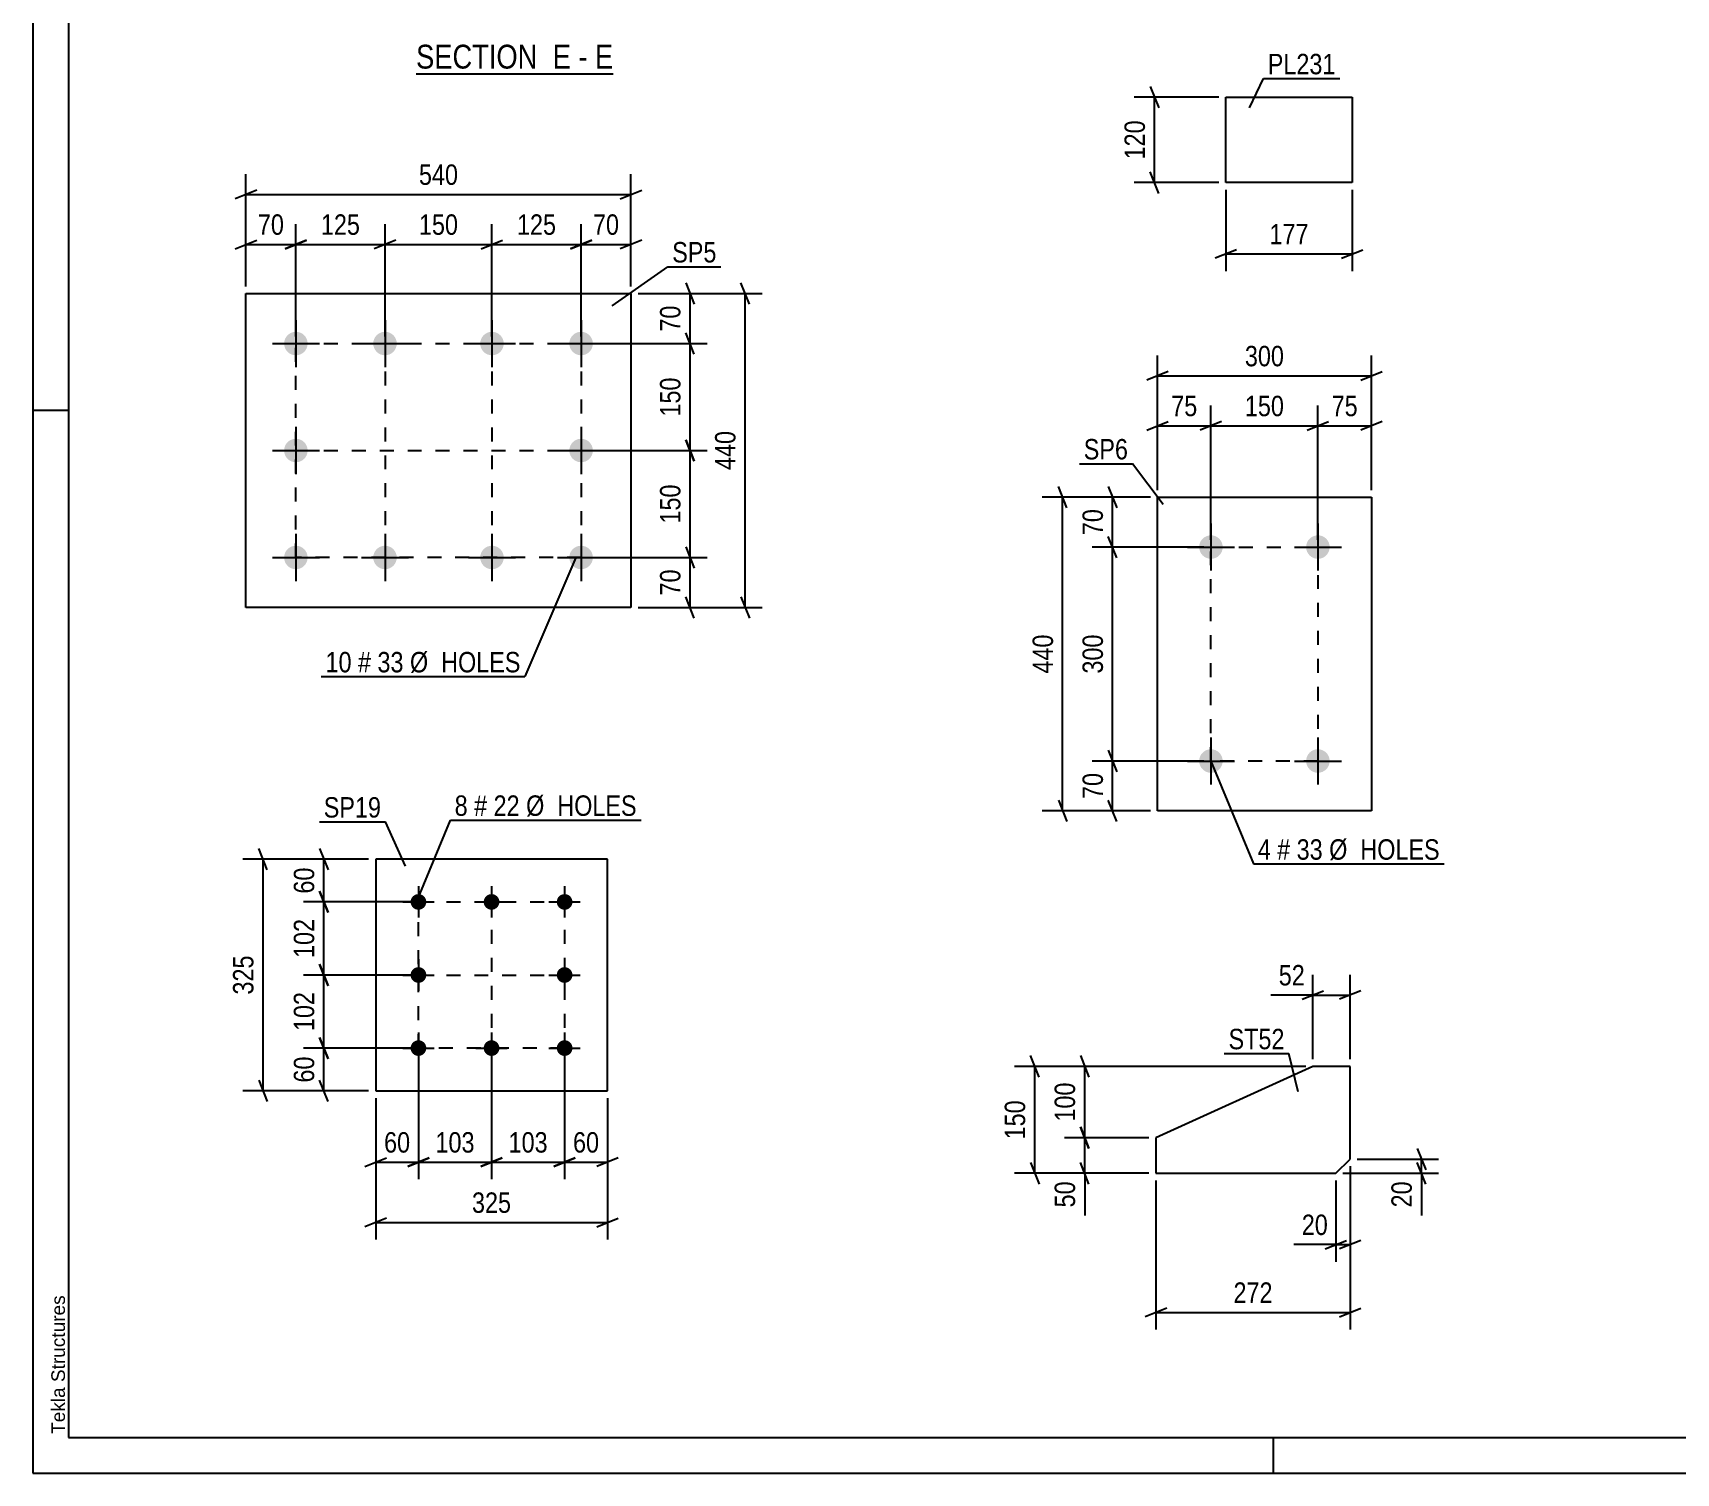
# Model space of a CAD drawing. Header units: millimetres. Extents: x 0 to 594, y 0 to 420.
# Drawn here: x 0 to 230.5, y 0 to 202 of the extents above; entities that cross this region are included whole.
import ezdxf

# ---------------------------------------------------------------- set-up
doc = ezdxf.new("R2010")
doc.units = ezdxf.units.MM
doc.linetypes.add('DXK_LINE_DOT2', pattern=[3.9198, 1.9599, -1.9599])
doc.styles.add('Arial', font='ARIAL.TTF', dxfattribs={"height": 0.2})
doc.styles.add('Arial Narrow', font='ARIALN.TTF', dxfattribs={"height": 0.2})

# ---------------------------------------------------------------- blocks, each defined once
blk = doc.blocks.new('Unknown-122568315-1163')
at = {"color": 5, "linetype": 'Continuous'}
for p, q in [((0, 420), (0, 0)), ((5, 415), (5, 5)), ((5, 149), (0, 149)), ((5, 5), (589, 5)), ((174, 0), (174, 5)), ((0, 0), (594, 0))]:
    blk.add_line(p, q, dxfattribs=at)
at = {"color": 174, "linetype": 'Continuous', "style": 'Arial'}
blk.add_text('Tekla Structures', height=1.9102, rotation=90, dxfattribs=at).set_placement((4.5, 5.5))
blk = doc.blocks.new('Unknown-122568315-17 - 4646')
at = {"color": 6, "linetype": 'Continuous'}
blk.add_line((53.75, 196.21), (81.39, 196.21), dxfattribs=at)
at = {"color": 0, "linetype": 'Continuous'}
blk.add_wipeout([(71.86, 196.96), (71.86, 200.46), (53.75, 200.46), (53.75, 196.96)], dxfattribs=at)
at = {"color": 7, "linetype": 'Continuous', "style": 'Arial Narrow'}
blk.add_text('SECTION ', height=3.34, dxfattribs=at).set_placement((53.75, 196.96))
at = {"color": 0, "linetype": 'Continuous'}
blk.add_wipeout([(75.46, 196.96), (75.46, 200.46), (72.91, 200.46), (72.91, 196.96)], dxfattribs=at)
at = {"color": 7, "linetype": 'Continuous', "style": 'Arial Narrow'}
blk.add_text('E', height=3.34, dxfattribs=at).set_placement((72.91, 196.96))
at = {"color": 0, "linetype": 'Continuous'}
blk.add_wipeout([(77.79, 196.96), (77.79, 200.46), (76.51, 200.46), (76.51, 196.96)], dxfattribs=at)
at = {"color": 7, "linetype": 'Continuous', "style": 'Arial Narrow'}
blk.add_text('-', height=3.34, dxfattribs=at).set_placement((76.51, 196.96))
at = {"color": 0, "linetype": 'Continuous'}
blk.add_wipeout([(81.39, 196.96), (81.39, 200.46), (78.84, 200.46), (78.84, 196.96)], dxfattribs=at)
at = {"color": 7, "linetype": 'Continuous', "style": 'Arial Narrow'}
blk.add_text('E', height=3.34, dxfattribs=at).set_placement((78.84, 196.96))
blk = doc.blocks.new('Part-122568315-9339 - 9338')
at = {"color": 2, "linetype": 'Continuous'}
for p, q in [((48.08, 86.1), (48.08, 53.6)), ((80.58, 86.1), (48.08, 86.1)), ((80.58, 53.6), (80.58, 86.1)), ((48.08, 53.6), (80.58, 53.6))]:
    blk.add_line(p, q, dxfattribs=at)
blk = doc.blocks.new('Bolt-122568315-9340 - 9338')
at = {"linetype": 'Continuous'}
for points in [[(54.08, 81.2, -1), (54.08, 79, -1)], [(64.33, 81.2, -1), (64.33, 79, -1)], [(74.58, 81.2, -1), (74.58, 79, -1)], [(54.08, 70.95, -1), (54.08, 68.75, -1)], [(74.58, 70.95, -1), (74.58, 68.75, -1)], [(54.08, 60.7, -1), (54.08, 58.5, -1)], [(64.33, 60.7, -1), (64.33, 58.5, -1)], [(74.58, 60.7, -1), (74.58, 58.5, -1)]]:
    blk.add_hatch(color=1, dxfattribs=at).paths.add_polyline_path(points)
at = {"color": 1, "linetype": 'Continuous'}
for p, q in [((54.08, 82.3), (54.08, 77.9)), ((64.33, 82.3), (64.33, 77.9)), ((74.58, 82.3), (74.58, 77.9)), ((51.88, 80.1), (56.28, 80.1)), ((62.13, 80.1), (66.53, 80.1)), ((72.38, 80.1), (76.78, 80.1)), ((54.08, 72.05), (54.08, 67.65)), ((74.58, 72.05), (74.58, 67.65)), ((51.88, 69.85), (56.28, 69.85)), ((72.38, 69.85), (76.78, 69.85)), ((54.08, 61.8), (54.08, 57.4)), ((64.33, 61.8), (64.33, 57.4)), ((74.58, 61.8), (74.58, 57.4)), ((51.88, 59.6), (56.28, 59.6)), ((62.13, 59.6), (66.53, 59.6)), ((72.38, 59.6), (76.78, 59.6))]:
    blk.add_line(p, q, dxfattribs=at)
blk = doc.blocks.new('Part-122568315-9376 - 9375')
at = {"color": 2, "linetype": 'Continuous'}
for p, q in [((157.73, 92.86), (157.73, 136.86)), ((157.73, 136.86), (187.73, 136.86)), ((187.73, 136.86), (187.73, 92.86)), ((187.73, 92.86), (157.73, 92.86))]:
    blk.add_line(p, q, dxfattribs=at)
blk = doc.blocks.new('Bolt-122568315-9377 - 9375')
at = {"linetype": 'Continuous'}
for points in [[(165.23, 131.51, -1), (165.23, 128.21, -1)], [(180.23, 131.51, -1), (180.23, 128.21, -1)], [(165.23, 101.51, -1), (165.23, 98.21, -1)], [(180.23, 101.51, -1), (180.23, 98.21, -1)]]:
    blk.add_hatch(color=1, dxfattribs=at).paths.add_polyline_path(points)
at = {"color": 1, "linetype": 'Continuous'}
for p, q in [((165.23, 133.16), (165.23, 126.56)), ((180.23, 133.16), (180.23, 126.56)), ((161.93, 129.86), (168.53, 129.86)), ((176.93, 129.86), (183.53, 129.86)), ((165.23, 103.16), (165.23, 96.56)), ((180.23, 103.16), (180.23, 96.56)), ((161.93, 99.86), (168.53, 99.86)), ((176.93, 99.86), (183.53, 99.86))]:
    blk.add_line(p, q, dxfattribs=at)
blk = doc.blocks.new('Bolt-122568315-9386 - 9384')
at = {"linetype": 'Continuous'}
for points in [[(36.89, 160.05, -1), (36.89, 156.75, -1)], [(49.39, 160.05, -1), (49.39, 156.75, -1)], [(64.39, 160.05, -1), (64.39, 156.75, -1)], [(76.89, 160.05, -1), (76.89, 156.75, -1)], [(36.89, 145.05, -1), (36.89, 141.75, -1)], [(76.89, 145.05, -1), (76.89, 141.75, -1)], [(36.89, 130.05, -1), (36.89, 126.75, -1)], [(49.39, 130.05, -1), (49.39, 126.75, -1)], [(64.39, 130.05, -1), (64.39, 126.75, -1)], [(76.89, 130.05, -1), (76.89, 126.75, -1)]]:
    blk.add_hatch(color=1, dxfattribs=at).paths.add_polyline_path(points)
at = {"color": 1, "linetype": 'Continuous'}
for p, q in [((36.89, 161.7), (36.89, 155.1)), ((49.39, 161.7), (49.39, 155.1)), ((64.39, 161.7), (64.39, 155.1)), ((76.89, 161.7), (76.89, 155.1)), ((33.59, 158.4), (40.19, 158.4)), ((46.09, 158.4), (52.69, 158.4)), ((61.09, 158.4), (67.69, 158.4)), ((73.59, 158.4), (80.19, 158.4)), ((36.89, 146.7), (36.89, 140.1)), ((76.89, 146.7), (76.89, 140.1)), ((33.59, 143.4), (40.19, 143.4)), ((73.59, 143.4), (80.19, 143.4)), ((36.89, 131.7), (36.89, 125.1)), ((49.39, 131.7), (49.39, 125.1)), ((64.39, 131.7), (64.39, 125.1)), ((76.89, 131.7), (76.89, 125.1)), ((33.59, 128.4), (40.19, 128.4)), ((46.09, 128.4), (52.69, 128.4)), ((61.09, 128.4), (67.69, 128.4)), ((73.59, 128.4), (80.19, 128.4))]:
    blk.add_line(p, q, dxfattribs=at)
blk = doc.blocks.new('Part-122568315-9385 - 9384')
at = {"color": 2, "linetype": 'Continuous'}
for p, q in [((29.89, 121.4), (29.89, 165.4)), ((29.89, 165.4), (83.89, 165.4)), ((83.89, 165.4), (83.89, 121.4)), ((83.89, 121.4), (29.89, 121.4))]:
    blk.add_line(p, q, dxfattribs=at)
blk = doc.blocks.new('Part-122568315-9441 - 9440')
at = {"color": 2, "linetype": 'Continuous'}
for p, q in [((179.52, 57.04), (157.52, 47.04)), ((184.75, 57.04), (179.52, 57.04)), ((184.75, 44.04), (184.75, 57.04)), ((157.52, 47.04), (157.52, 42.04)), ((182.75, 42.04), (184.75, 44.04)), ((157.52, 42.04), (182.75, 42.04))]:
    blk.add_line(p, q, dxfattribs=at)
blk = doc.blocks.new('Part-122568315-9480 - 9479')
at = {"color": 2, "linetype": 'Continuous'}
for p, q in [((167.32, 180.96), (167.32, 192.96)), ((167.32, 192.96), (185.05, 192.96)), ((185.05, 192.96), (185.05, 180.96)), ((185.05, 180.96), (167.32, 180.96))]:
    blk.add_line(p, q, dxfattribs=at)
blk = doc.blocks.new('Rectangle-122568315-13205 - 9338')
at = {"color": 1, "linetype": 'DXK_LINE_DOT2'}
blk.add_lwpolyline([(54.08, 80.1), (74.58, 80.1), (74.58, 59.6), (54.08, 59.6), (54.08, 80.1)], close=True, dxfattribs=at)
blk = doc.blocks.new('Rectangle-122568315-13381 - 9375')
at = {"color": 1, "linetype": 'DXK_LINE_DOT2'}
blk.add_lwpolyline([(165.23, 129.86), (180.23, 129.86), (180.23, 99.86), (165.23, 99.86), (165.23, 129.86)], close=True, dxfattribs=at)
blk = doc.blocks.new('Rectangle-122568315-13170 - 9384')
at = {"color": 1, "linetype": 'DXK_LINE_DOT2'}
blk.add_lwpolyline([(36.89, 158.4), (76.89, 158.4), (76.89, 128.4), (36.89, 128.4), (36.89, 158.4)], close=True, dxfattribs=at)
blk = doc.blocks.new('Line-122568315-13215 - 9338')
at = {"color": 1, "linetype": 'DXK_LINE_DOT2'}
blk.add_line((64.33, 80.1), (64.33, 59.6), dxfattribs=at)
blk = doc.blocks.new('Line-122568315-13180 - 9384')
at = {"color": 1, "linetype": 'DXK_LINE_DOT2'}
blk.add_line((36.89, 143.4), (76.89, 143.4), dxfattribs=at)
blk = doc.blocks.new('Line-122568315-13222 - 9338')
at = {"color": 1, "linetype": 'DXK_LINE_DOT2'}
blk.add_line((54.08, 69.85), (74.58, 69.85), dxfattribs=at)
blk = doc.blocks.new('Line-122568315-13187 - 9384')
at = {"color": 1, "linetype": 'DXK_LINE_DOT2'}
blk.add_line((49.39, 158.4), (49.39, 128.4), dxfattribs=at)
blk = doc.blocks.new('Line-122568315-13194 - 9384')
at = {"color": 1, "linetype": 'DXK_LINE_DOT2'}
blk.add_line((64.39, 158.4), (64.39, 128.4), dxfattribs=at)
blk = doc.blocks.new('StraightDimension-122568315-9660 - 9338')
at = {"color": 7, "linetype": 'Continuous'}
for p, q in [((53.08, 69.85), (37.96, 69.85)), ((40.21, 71.35), (41.41, 68.35)), ((40.81, 59.6), (40.81, 69.85)), ((41.41, 58.1), (40.21, 61.1)), ((53.08, 59.6), (37.96, 59.6))]:
    blk.add_line(p, q, dxfattribs=at)
at = {"color": 0}
blk.add_wipeout([(40.06, 68.07), (35.86, 68.07), (35.86, 61.39), (40.06, 61.39)], dxfattribs=at)
at = {"color": 3, "style": 'Arial Narrow'}
blk.add_text('102', height=2.863, rotation=90.0002, dxfattribs=at).set_placement((39.46, 61.99))
blk = doc.blocks.new('StraightDimension-122568315-9659 - 9338')
at = {"color": 7, "linetype": 'Continuous'}
for p, q in [((40.21, 81.6), (41.41, 78.6)), ((53.08, 80.1), (37.96, 80.1)), ((40.81, 69.85), (40.81, 80.1)), ((53.08, 69.85), (37.96, 69.85)), ((41.41, 68.35), (40.21, 71.35))]:
    blk.add_line(p, q, dxfattribs=at)
at = {"color": 0}
blk.add_wipeout([(40.06, 78.32), (35.86, 78.32), (35.86, 71.64), (40.06, 71.64)], dxfattribs=at)
at = {"color": 3, "style": 'Arial Narrow'}
blk.add_text('102', height=2.863, rotation=90.0002, dxfattribs=at).set_placement((39.46, 72.24))
blk = doc.blocks.new('StraightDimension-122568315-9658 - 9338')
at = {"color": 7, "linetype": 'Continuous'}
for p, q in [((40.21, 87.6), (41.41, 84.6)), ((47.08, 86.1), (37.96, 86.1)), ((40.81, 80.1), (40.81, 86.1)), ((41.41, 78.6), (40.21, 81.6)), ((53.08, 80.1), (37.96, 80.1))]:
    blk.add_line(p, q, dxfattribs=at)
at = {"color": 0}
blk.add_wipeout([(40.06, 85.53), (35.86, 85.53), (35.86, 80.67), (40.06, 80.67)], dxfattribs=at)
at = {"color": 3, "style": 'Arial Narrow'}
blk.add_text('60', height=2.863, rotation=90.0002, dxfattribs=at).set_placement((39.46, 81.27))
blk = doc.blocks.new('StraightDimension-122568315-9680 - 9338')
at = {"color": 7, "linetype": 'Continuous'}
for p, q in [((54.08, 58.6), (54.08, 41.2)), ((64.33, 58.6), (64.33, 41.2)), ((52.58, 43), (55.58, 44.2)), ((65.83, 44.2), (62.83, 43)), ((54.08, 43.6), (64.33, 43.6))]:
    blk.add_line(p, q, dxfattribs=at)
at = {"color": 0}
blk.add_wipeout([(62.55, 44.35), (62.55, 48.55), (55.87, 48.55), (55.87, 44.35)], dxfattribs=at)
at = {"color": 3, "style": 'Arial Narrow'}
blk.add_text('103', height=2.863, dxfattribs=at).set_placement((56.47, 44.95))
blk = doc.blocks.new('StraightDimension-122568315-9661 - 9338')
at = {"color": 7, "linetype": 'Continuous'}
for p, q in [((40.21, 61.1), (41.41, 58.1)), ((53.08, 59.6), (37.96, 59.6)), ((40.81, 53.6), (40.81, 59.6)), ((47.08, 53.6), (37.96, 53.6)), ((41.41, 52.1), (40.21, 55.1))]:
    blk.add_line(p, q, dxfattribs=at)
at = {"color": 0}
blk.add_wipeout([(40.06, 59.03), (35.86, 59.03), (35.86, 54.17), (40.06, 54.17)], dxfattribs=at)
at = {"color": 3, "style": 'Arial Narrow'}
blk.add_text('60', height=2.863, rotation=90.0002, dxfattribs=at).set_placement((39.46, 54.77))
blk = doc.blocks.new('StraightDimension-122568315-9674 - 9338')
at = {"color": 7, "linetype": 'Continuous'}
for p, q in [((32.88, 84.6), (31.68, 87.6)), ((47.08, 86.1), (29.43, 86.1)), ((32.28, 53.6), (32.28, 86.1)), ((47.08, 53.6), (29.43, 53.6)), ((31.68, 55.1), (32.88, 52.1))]:
    blk.add_line(p, q, dxfattribs=at)
at = {"color": 0}
blk.add_wipeout([(31.53, 73.2), (27.33, 73.2), (27.33, 66.51), (31.53, 66.51)], dxfattribs=at)
at = {"color": 3, "style": 'Arial Narrow'}
blk.add_text('325', height=2.863, rotation=90.0002, dxfattribs=at).set_placement((30.93, 67.11))
blk = doc.blocks.new('StraightDimension-122568315-9678 - 9338')
at = {"color": 7, "linetype": 'Continuous'}
for p, q in [((74.58, 58.6), (74.58, 41.2)), ((80.58, 52.6), (80.58, 41.2)), ((73.08, 43), (76.08, 44.2)), ((82.08, 44.2), (79.08, 43)), ((74.58, 43.6), (80.58, 43.6))]:
    blk.add_line(p, q, dxfattribs=at)
at = {"color": 0}
blk.add_wipeout([(80.01, 44.35), (80.01, 48.55), (75.16, 48.55), (75.16, 44.35)], dxfattribs=at)
at = {"color": 3, "style": 'Arial Narrow'}
blk.add_text('60', height=2.863, dxfattribs=at).set_placement((75.76, 44.95))
blk = doc.blocks.new('StraightDimension-122568315-9679 - 9338')
at = {"color": 7, "linetype": 'Continuous'}
for p, q in [((64.33, 58.6), (64.33, 41.2)), ((74.58, 58.6), (74.58, 41.2)), ((62.83, 43), (65.83, 44.2)), ((76.08, 44.2), (73.08, 43)), ((64.33, 43.6), (74.58, 43.6))]:
    blk.add_line(p, q, dxfattribs=at)
at = {"color": 0}
blk.add_wipeout([(72.8, 44.35), (72.8, 48.55), (66.12, 48.55), (66.12, 44.35)], dxfattribs=at)
at = {"color": 3, "style": 'Arial Narrow'}
blk.add_text('103', height=2.863, dxfattribs=at).set_placement((66.72, 44.95))
blk = doc.blocks.new('StraightDimension-122568315-9681 - 9338')
at = {"color": 7, "linetype": 'Continuous'}
for p, q in [((54.08, 58.6), (54.08, 41.2)), ((48.08, 52.6), (48.08, 41.2)), ((46.58, 43), (49.58, 44.2)), ((55.58, 44.2), (52.58, 43)), ((48.08, 43.6), (54.08, 43.6))]:
    blk.add_line(p, q, dxfattribs=at)
at = {"color": 0}
blk.add_wipeout([(53.51, 44.35), (53.51, 48.55), (48.66, 48.55), (48.66, 44.35)], dxfattribs=at)
at = {"color": 3, "style": 'Arial Narrow'}
blk.add_text('60', height=2.863, dxfattribs=at).set_placement((49.26, 44.95))
blk = doc.blocks.new('StraightDimension-122568315-9694 - 9338')
at = {"color": 7, "linetype": 'Continuous'}
for p, q in [((48.08, 52.6), (48.08, 32.75)), ((80.58, 52.6), (80.58, 32.75)), ((49.58, 35.75), (46.58, 34.55)), ((48.08, 35.15), (80.58, 35.15)), ((79.08, 34.55), (82.08, 35.75))]:
    blk.add_line(p, q, dxfattribs=at)
at = {"color": 0}
blk.add_wipeout([(67.68, 35.9), (67.68, 40.1), (60.99, 40.1), (60.99, 35.9)], dxfattribs=at)
at = {"color": 3, "style": 'Arial Narrow'}
blk.add_text('325', height=2.863, dxfattribs=at).set_placement((61.59, 36.5))
blk = doc.blocks.new('StraightDimension-122568315-9722 - 9375')
at = {"color": 7, "linetype": 'Continuous'}
for p, q in [((150.83, 138.36), (152.03, 135.36)), ((156.73, 136.86), (148.58, 136.86)), ((151.43, 129.86), (151.43, 136.86)), ((164.23, 129.86), (148.58, 129.86)), ((152.03, 128.36), (150.83, 131.36))]:
    blk.add_line(p, q, dxfattribs=at)
at = {"color": 0}
blk.add_wipeout([(150.68, 135.79), (146.48, 135.79), (146.48, 130.93), (150.68, 130.93)], dxfattribs=at)
at = {"color": 3, "style": 'Arial Narrow'}
blk.add_text('70', height=2.863, rotation=90.0002, dxfattribs=at).set_placement((150.08, 131.53))
blk = doc.blocks.new('StraightDimension-122568315-9724 - 9375')
at = {"color": 7, "linetype": 'Continuous'}
for p, q in [((164.23, 99.86), (148.58, 99.86)), ((150.83, 101.36), (152.03, 98.36)), ((151.43, 92.86), (151.43, 99.86)), ((156.73, 92.86), (148.58, 92.86)), ((152.03, 91.36), (150.83, 94.36))]:
    blk.add_line(p, q, dxfattribs=at)
at = {"color": 0}
blk.add_wipeout([(150.68, 98.79), (146.48, 98.79), (146.48, 93.93), (150.68, 93.93)], dxfattribs=at)
at = {"color": 3, "style": 'Arial Narrow'}
blk.add_text('70', height=2.863, rotation=90.0002, dxfattribs=at).set_placement((150.08, 94.53))
blk = doc.blocks.new('StraightDimension-122568315-9734 - 9375')
at = {"color": 7, "linetype": 'Continuous'}
for p, q in [((145.03, 135.36), (143.83, 138.36)), ((156.73, 136.86), (141.58, 136.86)), ((144.43, 92.86), (144.43, 136.86)), ((156.73, 92.86), (141.58, 92.86)), ((143.83, 94.36), (145.03, 91.36))]:
    blk.add_line(p, q, dxfattribs=at)
at = {"color": 0}
blk.add_wipeout([(143.68, 118.2), (139.48, 118.2), (139.48, 111.52), (143.68, 111.52)], dxfattribs=at)
at = {"color": 3, "style": 'Arial Narrow'}
blk.add_text('440', height=2.863, rotation=90.0002, dxfattribs=at).set_placement((143.08, 112.12))
blk = doc.blocks.new('StraightDimension-122568315-9723 - 9375')
at = {"color": 7, "linetype": 'Continuous'}
for p, q in [((164.23, 129.86), (148.58, 129.86)), ((152.03, 128.36), (150.83, 131.36)), ((151.43, 99.86), (151.43, 129.86)), ((164.23, 99.86), (148.58, 99.86)), ((150.83, 101.36), (152.03, 98.36))]:
    blk.add_line(p, q, dxfattribs=at)
at = {"color": 0}
blk.add_wipeout([(150.68, 118.2), (146.48, 118.2), (146.48, 111.52), (150.68, 111.52)], dxfattribs=at)
at = {"color": 3, "style": 'Arial Narrow'}
blk.add_text('300', height=2.863, rotation=90.0002, dxfattribs=at).set_placement((150.08, 112.12))
blk = doc.blocks.new('StraightDimension-122568315-9738 - 9375')
at = {"color": 7, "linetype": 'Continuous'}
for p, q in [((180.23, 130.86), (180.23, 149.71)), ((187.73, 137.86), (187.73, 149.71)), ((178.73, 146.26), (181.73, 147.46)), ((180.23, 146.86), (187.73, 146.86)), ((189.23, 147.46), (186.23, 146.26))]:
    blk.add_line(p, q, dxfattribs=at)
at = {"color": 0}
blk.add_wipeout([(186.41, 147.61), (186.41, 151.81), (181.56, 151.81), (181.56, 147.61)], dxfattribs=at)
at = {"color": 3, "style": 'Arial Narrow'}
blk.add_text('75', height=2.863, dxfattribs=at).set_placement((182.16, 148.21))
blk = doc.blocks.new('StraightDimension-122568315-9739 - 9375')
at = {"color": 7, "linetype": 'Continuous'}
for p, q in [((165.23, 130.86), (165.23, 149.71)), ((180.23, 130.86), (180.23, 149.71)), ((166.73, 147.46), (163.73, 146.26)), ((165.23, 146.86), (180.23, 146.86)), ((178.73, 146.26), (181.73, 147.46))]:
    blk.add_line(p, q, dxfattribs=at)
at = {"color": 0}
blk.add_wipeout([(176.08, 147.61), (176.08, 151.81), (169.39, 151.81), (169.39, 147.61)], dxfattribs=at)
at = {"color": 3, "style": 'Arial Narrow'}
blk.add_text('150', height=2.863, dxfattribs=at).set_placement((169.99, 148.21))
blk = doc.blocks.new('StraightDimension-122568315-9740 - 9375')
at = {"color": 7, "linetype": 'Continuous'}
for p, q in [((157.73, 137.86), (157.73, 149.71)), ((165.23, 130.86), (165.23, 149.71)), ((156.23, 146.26), (159.23, 147.46)), ((157.73, 146.86), (165.23, 146.86)), ((166.73, 147.46), (163.73, 146.26))]:
    blk.add_line(p, q, dxfattribs=at)
at = {"color": 0}
blk.add_wipeout([(163.91, 147.61), (163.91, 151.81), (159.06, 151.81), (159.06, 147.61)], dxfattribs=at)
at = {"color": 3, "style": 'Arial Narrow'}
blk.add_text('75', height=2.863, dxfattribs=at).set_placement((159.66, 148.21))
blk = doc.blocks.new('StraightDimension-122568315-9750 - 9375')
at = {"color": 7, "linetype": 'Continuous'}
for p, q in [((159.23, 154.46), (156.23, 153.26)), ((157.73, 137.86), (157.73, 156.71)), ((186.23, 153.26), (189.23, 154.46)), ((187.73, 137.86), (187.73, 156.71)), ((157.73, 153.86), (187.73, 153.86))]:
    blk.add_line(p, q, dxfattribs=at)
at = {"color": 0}
blk.add_wipeout([(176.08, 154.61), (176.08, 158.81), (169.39, 158.81), (169.39, 154.61)], dxfattribs=at)
at = {"color": 3, "style": 'Arial Narrow'}
blk.add_text('300', height=2.863, dxfattribs=at).set_placement((169.99, 155.21))
blk = doc.blocks.new('StraightDimension-122568315-9754 - 9384')
at = {"color": 7, "linetype": 'Continuous'}
for p, q in [((91.57, 166.9), (92.77, 163.9)), ((84.89, 165.4), (94.57, 165.4)), ((92.17, 158.4), (92.17, 165.4)), ((92.77, 156.9), (91.57, 159.9)), ((77.89, 158.4), (94.57, 158.4))]:
    blk.add_line(p, q, dxfattribs=at)
at = {"color": 0}
blk.add_wipeout([(91.42, 164.33), (87.22, 164.33), (87.22, 159.47), (91.42, 159.47)], dxfattribs=at)
at = {"color": 3, "style": 'Arial Narrow'}
blk.add_text('70', height=2.863, rotation=90.0002, dxfattribs=at).set_placement((90.82, 160.07))
blk = doc.blocks.new('StraightDimension-122568315-9755 - 9384')
at = {"color": 7, "linetype": 'Continuous'}
for p, q in [((92.77, 156.9), (91.57, 159.9)), ((77.89, 158.4), (94.57, 158.4)), ((92.17, 143.4), (92.17, 158.4)), ((77.89, 143.4), (94.57, 143.4)), ((91.57, 144.9), (92.77, 141.9))]:
    blk.add_line(p, q, dxfattribs=at)
at = {"color": 0}
blk.add_wipeout([(91.42, 154.24), (87.22, 154.24), (87.22, 147.56), (91.42, 147.56)], dxfattribs=at)
at = {"color": 3, "style": 'Arial Narrow'}
blk.add_text('150', height=2.863, rotation=90.0002, dxfattribs=at).set_placement((90.82, 148.16))
blk = doc.blocks.new('StraightDimension-122568315-9756 - 9384')
at = {"color": 7, "linetype": 'Continuous'}
for p, q in [((77.89, 143.4), (94.57, 143.4)), ((92.77, 141.9), (91.57, 144.9)), ((92.17, 128.4), (92.17, 143.4)), ((91.57, 129.9), (92.77, 126.9)), ((77.89, 128.4), (94.57, 128.4))]:
    blk.add_line(p, q, dxfattribs=at)
at = {"color": 0}
blk.add_wipeout([(91.42, 139.24), (87.22, 139.24), (87.22, 132.56), (91.42, 132.56)], dxfattribs=at)
at = {"color": 3, "style": 'Arial Narrow'}
blk.add_text('150', height=2.863, rotation=90.0002, dxfattribs=at).set_placement((90.82, 133.16))
blk = doc.blocks.new('StraightDimension-122568315-9757 - 9384')
at = {"color": 7, "linetype": 'Continuous'}
for p, q in [((91.57, 129.9), (92.77, 126.9)), ((77.89, 128.4), (94.57, 128.4)), ((92.17, 121.4), (92.17, 128.4)), ((92.77, 119.9), (91.57, 122.9)), ((84.89, 121.4), (94.57, 121.4))]:
    blk.add_line(p, q, dxfattribs=at)
at = {"color": 0}
blk.add_wipeout([(91.42, 127.33), (87.22, 127.33), (87.22, 122.47), (91.42, 122.47)], dxfattribs=at)
at = {"color": 3, "style": 'Arial Narrow'}
blk.add_text('70', height=2.863, rotation=90.0002, dxfattribs=at).set_placement((90.82, 123.07))
blk = doc.blocks.new('StraightDimension-122568315-9770 - 9384')
at = {"color": 7, "linetype": 'Continuous'}
for p, q in [((100.49, 163.9), (99.29, 166.9)), ((84.89, 165.4), (102.29, 165.4)), ((99.89, 121.4), (99.89, 165.4)), ((99.29, 122.9), (100.49, 119.9)), ((84.89, 121.4), (102.29, 121.4))]:
    blk.add_line(p, q, dxfattribs=at)
at = {"color": 0}
blk.add_wipeout([(99.14, 146.74), (94.94, 146.74), (94.94, 140.06), (99.14, 140.06)], dxfattribs=at)
at = {"color": 3, "style": 'Arial Narrow'}
blk.add_text('440', height=2.863, rotation=90.0002, dxfattribs=at).set_placement((98.54, 140.66))
blk = doc.blocks.new('StraightDimension-122568315-9774 - 9384')
at = {"color": 7, "linetype": 'Continuous'}
for p, q in [((75.39, 171.7), (78.39, 172.9)), ((76.89, 159.4), (76.89, 175.15)), ((85.39, 172.9), (82.39, 171.7)), ((83.89, 166.4), (83.89, 175.15)), ((76.89, 172.3), (83.89, 172.3))]:
    blk.add_line(p, q, dxfattribs=at)
at = {"color": 0}
blk.add_wipeout([(82.82, 173.05), (82.82, 177.25), (77.96, 177.25), (77.96, 173.05)], dxfattribs=at)
at = {"color": 3, "style": 'Arial Narrow'}
blk.add_text('70', height=2.863, dxfattribs=at).set_placement((78.56, 173.65))
blk = doc.blocks.new('StraightDimension-122568315-9775 - 9384')
at = {"color": 7, "linetype": 'Continuous'}
for p, q in [((62.89, 171.7), (65.89, 172.9)), ((64.39, 159.4), (64.39, 175.15)), ((78.39, 172.9), (75.39, 171.7)), ((76.89, 159.4), (76.89, 175.15)), ((64.39, 172.3), (76.89, 172.3))]:
    blk.add_line(p, q, dxfattribs=at)
at = {"color": 0}
blk.add_wipeout([(73.98, 173.05), (73.98, 177.25), (67.3, 177.25), (67.3, 173.05)], dxfattribs=at)
at = {"color": 3, "style": 'Arial Narrow'}
blk.add_text('125', height=2.863, dxfattribs=at).set_placement((67.9, 173.65))
blk = doc.blocks.new('StraightDimension-122568315-9776 - 9384')
at = {"color": 7, "linetype": 'Continuous'}
for p, q in [((50.89, 172.9), (47.89, 171.7)), ((49.39, 159.4), (49.39, 175.15)), ((62.89, 171.7), (65.89, 172.9)), ((64.39, 159.4), (64.39, 175.15)), ((49.39, 172.3), (64.39, 172.3))]:
    blk.add_line(p, q, dxfattribs=at)
at = {"color": 0}
blk.add_wipeout([(60.23, 173.05), (60.23, 177.25), (53.55, 177.25), (53.55, 173.05)], dxfattribs=at)
at = {"color": 3, "style": 'Arial Narrow'}
blk.add_text('150', height=2.863, dxfattribs=at).set_placement((54.15, 173.65))
blk = doc.blocks.new('StraightDimension-122568315-9777 - 9384')
at = {"color": 7, "linetype": 'Continuous'}
for p, q in [((35.39, 171.7), (38.39, 172.9)), ((36.89, 159.4), (36.89, 175.15)), ((50.89, 172.9), (47.89, 171.7)), ((49.39, 159.4), (49.39, 175.15)), ((36.89, 172.3), (49.39, 172.3))]:
    blk.add_line(p, q, dxfattribs=at)
at = {"color": 0}
blk.add_wipeout([(46.48, 173.05), (46.48, 177.25), (39.8, 177.25), (39.8, 173.05)], dxfattribs=at)
at = {"color": 3, "style": 'Arial Narrow'}
blk.add_text('125', height=2.863, dxfattribs=at).set_placement((40.4, 173.65))
blk = doc.blocks.new('StraightDimension-122568315-9778 - 9384')
at = {"color": 7, "linetype": 'Continuous'}
for p, q in [((28.39, 171.7), (31.39, 172.9)), ((29.89, 166.4), (29.89, 175.15)), ((38.39, 172.9), (35.39, 171.7)), ((36.89, 159.4), (36.89, 175.15)), ((29.89, 172.3), (36.89, 172.3))]:
    blk.add_line(p, q, dxfattribs=at)
at = {"color": 0}
blk.add_wipeout([(35.82, 173.05), (35.82, 177.25), (30.96, 177.25), (30.96, 173.05)], dxfattribs=at)
at = {"color": 3, "style": 'Arial Narrow'}
blk.add_text('70', height=2.863, dxfattribs=at).set_placement((31.56, 173.65))
blk = doc.blocks.new('StraightDimension-122568315-9794 - 9384')
at = {"color": 7, "linetype": 'Continuous'}
for p, q in [((29.89, 166.4), (29.89, 182.15)), ((83.89, 166.4), (83.89, 182.15)), ((31.39, 179.9), (28.39, 178.7)), ((82.39, 178.7), (85.39, 179.9)), ((29.89, 179.3), (83.89, 179.3))]:
    blk.add_line(p, q, dxfattribs=at)
at = {"color": 0}
blk.add_wipeout([(60.23, 180.05), (60.23, 184.25), (53.55, 184.25), (53.55, 180.05)], dxfattribs=at)
at = {"color": 3, "style": 'Arial Narrow'}
blk.add_text('540', height=2.863, dxfattribs=at).set_placement((54.15, 180.65))
blk = doc.blocks.new('StraightDimension-122568315-9874 - 9440')
at = {"color": 7, "linetype": 'Continuous'}
for p, q in [((184.75, 43.04), (184.75, 20.13)), ((157.52, 41.04), (157.52, 20.13)), ((159.02, 23.13), (156.02, 21.93)), ((183.25, 21.93), (186.25, 23.13)), ((157.52, 22.53), (184.75, 22.53))]:
    blk.add_line(p, q, dxfattribs=at)
at = {"color": 0}
blk.add_wipeout([(174.48, 23.28), (174.48, 27.48), (167.79, 27.48), (167.79, 23.28)], dxfattribs=at)
at = {"color": 3, "style": 'Arial Narrow'}
blk.add_text('272', height=2.863, dxfattribs=at).set_placement((168.39, 23.88))
blk = doc.blocks.new('StraightDimension-122568315-9868 - 9440')
at = {"color": 7, "linetype": 'Continuous'}
for p, q in [((146.92, 58.54), (148.12, 55.54)), ((178.52, 57.04), (144.67, 57.04)), ((147.52, 47.04), (147.52, 57.04)), ((148.12, 45.54), (146.92, 48.54)), ((156.52, 47.04), (144.67, 47.04))]:
    blk.add_line(p, q, dxfattribs=at)
at = {"color": 0}
blk.add_wipeout([(146.77, 55.38), (142.57, 55.38), (142.57, 48.7), (146.77, 48.7)], dxfattribs=at)
at = {"color": 3, "style": 'Arial Narrow'}
blk.add_text('100', height=2.863, rotation=90.0002, dxfattribs=at).set_placement((146.17, 49.3))
blk = doc.blocks.new('StraightDimension-122568315-9860 - 9440')
at = {"color": 7, "linetype": 'Continuous'}
for p, q in [((179.52, 58.04), (179.52, 69.89)), ((184.75, 58.04), (184.75, 69.89)), ((178.02, 66.44), (181.02, 67.64)), ((179.52, 67.04), (184.75, 67.04)), ((186.25, 67.64), (183.25, 66.44))]:
    blk.add_line(p, q, dxfattribs=at)
at = {"color": 0}
blk.add_wipeout([(179, 67.79), (179, 71.99), (174.14, 71.99), (174.14, 67.79)], dxfattribs=at)
at = {"color": 7, "linetype": 'Continuous'}
blk.add_line((179.52, 67.04), (173.62, 67.04), dxfattribs=at)
blk.add_line((179.52, 67.04), (173.62, 67.04), dxfattribs=at)
at = {"color": 3, "style": 'Arial Narrow'}
blk.add_text('52', height=2.863, dxfattribs=at).set_placement((174.74, 68.39))
blk = doc.blocks.new('StraightDimension-122568315-9864 - 9440')
at = {"color": 7, "linetype": 'Continuous'}
for p, q in [((185.75, 44.04), (197.15, 44.04)), ((194.15, 45.54), (195.35, 42.54)), ((194.75, 42.04), (194.75, 44.04)), ((183.75, 42.04), (197.15, 42.04)), ((195.35, 40.54), (194.15, 43.54))]:
    blk.add_line(p, q, dxfattribs=at)
at = {"color": 0}
blk.add_wipeout([(194, 41.52), (189.8, 41.52), (189.8, 36.66), (194, 36.66)], dxfattribs=at)
at = {"color": 7, "linetype": 'Continuous'}
blk.add_line((194.75, 42.04), (194.75, 36.14), dxfattribs=at)
blk.add_line((194.75, 42.04), (194.75, 36.14), dxfattribs=at)
at = {"color": 3, "style": 'Arial Narrow'}
blk.add_text('20', height=2.863, rotation=90.0002, dxfattribs=at).set_placement((193.4, 37.26))
blk = doc.blocks.new('StraightDimension-122568315-9856 - 9440')
at = {"color": 7, "linetype": 'Continuous'}
for p, q in [((184.75, 43.04), (184.75, 29.64)), ((182.75, 41.04), (182.75, 29.64)), ((181.25, 31.44), (184.25, 32.64)), ((186.25, 32.64), (183.25, 31.44)), ((182.75, 32.04), (184.75, 32.04))]:
    blk.add_line(p, q, dxfattribs=at)
at = {"color": 0}
blk.add_wipeout([(182.22, 32.79), (182.22, 36.99), (177.37, 36.99), (177.37, 32.79)], dxfattribs=at)
at = {"color": 7, "linetype": 'Continuous'}
blk.add_line((182.75, 32.04), (176.84, 32.04), dxfattribs=at)
blk.add_line((182.75, 32.04), (176.84, 32.04), dxfattribs=at)
at = {"color": 3, "style": 'Arial Narrow'}
blk.add_text('20', height=2.863, dxfattribs=at).set_placement((177.97, 33.39))
blk = doc.blocks.new('StraightDimension-122568315-9869 - 9440')
at = {"color": 7, "linetype": 'Continuous'}
for p, q in [((146.92, 48.54), (148.12, 45.54)), ((156.52, 47.04), (144.67, 47.04)), ((147.52, 42.04), (147.52, 47.04)), ((156.52, 42.04), (144.67, 42.04)), ((148.12, 40.54), (146.92, 43.54))]:
    blk.add_line(p, q, dxfattribs=at)
at = {"color": 0}
blk.add_wipeout([(146.77, 41.52), (142.57, 41.52), (142.57, 36.66), (146.77, 36.66)], dxfattribs=at)
at = {"color": 7, "linetype": 'Continuous'}
blk.add_line((147.52, 42.04), (147.52, 36.14), dxfattribs=at)
blk.add_line((147.52, 42.04), (147.52, 36.14), dxfattribs=at)
at = {"color": 3, "style": 'Arial Narrow'}
blk.add_text('50', height=2.863, rotation=90.0002, dxfattribs=at).set_placement((146.17, 37.26))
blk = doc.blocks.new('StraightDimension-122568315-9878 - 9440')
at = {"color": 7, "linetype": 'Continuous'}
for p, q in [((141.12, 55.54), (139.92, 58.54)), ((178.52, 57.04), (137.67, 57.04)), ((140.52, 42.04), (140.52, 57.04)), ((156.52, 42.04), (137.67, 42.04)), ((139.92, 43.54), (141.12, 40.54))]:
    blk.add_line(p, q, dxfattribs=at)
at = {"color": 0}
blk.add_wipeout([(139.77, 52.88), (135.57, 52.88), (135.57, 46.2), (139.77, 46.2)], dxfattribs=at)
at = {"color": 3, "style": 'Arial Narrow'}
blk.add_text('150', height=2.863, rotation=90.0002, dxfattribs=at).set_placement((139.17, 46.8))
blk = doc.blocks.new('StraightDimension-122568315-9924 - 9479')
at = {"color": 7, "linetype": 'Continuous'}
for p, q in [((156.72, 194.46), (157.92, 191.46)), ((166.32, 192.96), (154.47, 192.96)), ((157.32, 180.96), (157.32, 192.96)), ((157.92, 179.46), (156.72, 182.46)), ((166.32, 180.96), (154.47, 180.96))]:
    blk.add_line(p, q, dxfattribs=at)
at = {"color": 0}
blk.add_wipeout([(156.57, 190.31), (152.37, 190.31), (152.37, 183.62), (156.57, 183.62)], dxfattribs=at)
at = {"color": 3, "style": 'Arial Narrow'}
blk.add_text('120', height=2.863, rotation=90.0002, dxfattribs=at).set_placement((155.97, 184.22))
blk = doc.blocks.new('StraightDimension-122568315-9928 - 9479')
at = {"color": 7, "linetype": 'Continuous'}
for p, q in [((167.32, 179.96), (167.32, 168.56)), ((185.05, 179.96), (185.05, 168.56)), ((168.82, 171.56), (165.82, 170.36)), ((167.32, 170.96), (185.05, 170.96)), ((183.55, 170.36), (186.55, 171.56))]:
    blk.add_line(p, q, dxfattribs=at)
at = {"color": 0}
blk.add_wipeout([(179.53, 171.71), (179.53, 175.91), (172.84, 175.91), (172.84, 171.71)], dxfattribs=at)
at = {"color": 3, "style": 'Arial Narrow'}
blk.add_text('177', height=2.863, dxfattribs=at).set_placement((173.44, 172.31))
blk = doc.blocks.new('Mark-122568315-10197 - 9338')
at = {"color": 0}
blk.add_wipeout([(48.84, 91.93), (48.84, 94.93), (40.8, 94.93), (40.8, 91.93)], dxfattribs=at)
blk.add_wipeout([(48.84, 91.93), (48.84, 94.93), (40.8, 94.93), (40.8, 91.93)], dxfattribs=at)
at = {"color": 30, "linetype": 'Continuous'}
for p in [(40.2, 91.33), (52.28, 85.12)]:
    blk.add_line(p, (49.44, 91.33), dxfattribs=at)
at = {"color": 3, "style": 'Arial Narrow'}
blk.add_text('SP19', height=2.863, dxfattribs=at).set_placement((40.8, 91.93))
blk = doc.blocks.new('Mark-122568315-10200 - 9338')
at = {"color": 0}
blk.add_wipeout([(60.99, 92.17), (60.99, 95.17), (59.16, 95.17), (59.16, 92.17)], dxfattribs=at)
blk.add_wipeout([(60.99, 92.17), (60.99, 95.17), (59.16, 95.17), (59.16, 92.17)], dxfattribs=at)
at = {"color": 7, "linetype": 'Continuous'}
blk.add_line((54.03, 80.63), (58.56, 91.57), dxfattribs=at)
at = {"color": 0}
blk.add_wipeout([(63.72, 92.17), (63.72, 95.17), (61.89, 95.17), (61.89, 92.17)], dxfattribs=at)
blk.add_wipeout([(63.72, 92.17), (63.72, 95.17), (61.89, 95.17), (61.89, 92.17)], dxfattribs=at)
at = {"color": 3, "style": 'Arial Narrow'}
blk.add_text('8', height=2.86, dxfattribs=at).set_placement((59.16, 92.17))
at = {"color": 0}
blk.add_wipeout([(68.28, 92.17), (68.28, 95.17), (64.62, 95.17), (64.62, 92.17)], dxfattribs=at)
blk.add_wipeout([(68.28, 92.17), (68.28, 95.17), (64.62, 95.17), (64.62, 92.17)], dxfattribs=at)
at = {"color": 3, "style": 'Arial Narrow'}
blk.add_text('#', height=2.86, dxfattribs=at).set_placement((61.89, 92.17))
at = {"color": 0}
blk.add_wipeout([(84.7, 92.17), (84.7, 95.17), (69.18, 95.17), (69.18, 92.17)], dxfattribs=at)
blk.add_wipeout([(84.7, 92.17), (84.7, 95.17), (69.18, 95.17), (69.18, 92.17)], dxfattribs=at)
at = {"color": 7, "linetype": 'Continuous'}
blk.add_line((58.56, 91.57), (85.3, 91.57), dxfattribs=at)
at = {"color": 3, "style": 'Arial Narrow'}
for s, p in [('22', (64.62, 92.17)), ('Ø  HOLES', (69.18, 92.17))]:
    blk.add_text(s, height=2.863, dxfattribs=at).set_placement(p)
blk = doc.blocks.new('Mark-122568315-10219 - 9375')
at = {"color": 0}
blk.add_wipeout([(153.61, 142.15), (153.61, 145.15), (147.39, 145.15), (147.39, 142.15)], dxfattribs=at)
blk.add_wipeout([(153.61, 142.15), (153.61, 145.15), (147.39, 145.15), (147.39, 142.15)], dxfattribs=at)
at = {"color": 30, "linetype": 'Continuous'}
for p in [(146.79, 141.55), (158.51, 135.84)]:
    blk.add_line(p, (154.21, 141.55), dxfattribs=at)
at = {"color": 3, "style": 'Arial Narrow'}
blk.add_text('SP6', height=2.863, dxfattribs=at).set_placement((147.39, 142.15))
blk = doc.blocks.new('Mark-122568315-10222 - 9375')
at = {"color": 0}
blk.add_wipeout([(173.62, 86.02), (173.62, 89.02), (171.8, 89.02), (171.8, 86.02)], dxfattribs=at)
blk.add_wipeout([(173.62, 86.02), (173.62, 89.02), (171.8, 89.02), (171.8, 86.02)], dxfattribs=at)
at = {"color": 7, "linetype": 'Continuous'}
blk.add_line((165.23, 99.86), (171.2, 85.42), dxfattribs=at)
at = {"color": 0}
blk.add_wipeout([(176.35, 86.02), (176.35, 89.02), (174.52, 89.02), (174.52, 86.02)], dxfattribs=at)
blk.add_wipeout([(176.35, 86.02), (176.35, 89.02), (174.52, 89.02), (174.52, 86.02)], dxfattribs=at)
at = {"color": 3, "style": 'Arial Narrow'}
blk.add_text('4', height=2.86, dxfattribs=at).set_placement((171.8, 86.02))
at = {"color": 0}
blk.add_wipeout([(180.91, 86.02), (180.91, 89.02), (177.25, 89.02), (177.25, 86.02)], dxfattribs=at)
blk.add_wipeout([(180.91, 86.02), (180.91, 89.02), (177.25, 89.02), (177.25, 86.02)], dxfattribs=at)
at = {"color": 3, "style": 'Arial Narrow'}
blk.add_text('#', height=2.86, dxfattribs=at).set_placement((174.52, 86.02))
at = {"color": 0}
blk.add_wipeout([(197.34, 86.02), (197.34, 89.02), (181.81, 89.02), (181.81, 86.02)], dxfattribs=at)
blk.add_wipeout([(197.34, 86.02), (197.34, 89.02), (181.81, 89.02), (181.81, 86.02)], dxfattribs=at)
at = {"color": 7, "linetype": 'Continuous'}
blk.add_line((171.2, 85.42), (197.94, 85.42), dxfattribs=at)
at = {"color": 3, "style": 'Arial Narrow'}
for s, p in [('33', (177.25, 86.02)), ('Ø  HOLES', (181.81, 86.02))]:
    blk.add_text(s, height=2.863, dxfattribs=at).set_placement(p)
blk = doc.blocks.new('Mark-122568315-10223 - 9384')
at = {"color": 0}
blk.add_wipeout([(95.88, 169.77), (95.88, 172.77), (89.67, 172.77), (89.67, 169.77)], dxfattribs=at)
blk.add_wipeout([(95.88, 169.77), (95.88, 172.77), (89.67, 172.77), (89.67, 169.77)], dxfattribs=at)
at = {"color": 30, "linetype": 'Continuous'}
for p, q in [((81.24, 163.69), (89.07, 169.17)), ((89.07, 169.17), (96.48, 169.17))]:
    blk.add_line(p, q, dxfattribs=at)
at = {"color": 3, "style": 'Arial Narrow'}
blk.add_text('SP5', height=2.863, dxfattribs=at).set_placement((89.67, 169.77))
blk = doc.blocks.new('Mark-122568315-10226 - 9384')
at = {"color": 0}
blk.add_wipeout([(44.7, 112.29), (44.7, 115.29), (41.05, 115.29), (41.05, 112.29)], dxfattribs=at)
blk.add_wipeout([(44.7, 112.29), (44.7, 115.29), (41.05, 115.29), (41.05, 112.29)], dxfattribs=at)
blk.add_wipeout([(47.43, 112.29), (47.43, 115.29), (45.6, 115.29), (45.6, 112.29)], dxfattribs=at)
blk.add_wipeout([(47.43, 112.29), (47.43, 115.29), (45.6, 115.29), (45.6, 112.29)], dxfattribs=at)
at = {"color": 3, "style": 'Arial Narrow'}
blk.add_text('10', height=2.863, dxfattribs=at).set_placement((41.05, 112.29))
at = {"color": 0}
blk.add_wipeout([(51.99, 112.29), (51.99, 115.29), (48.33, 115.29), (48.33, 112.29)], dxfattribs=at)
blk.add_wipeout([(51.99, 112.29), (51.99, 115.29), (48.33, 115.29), (48.33, 112.29)], dxfattribs=at)
at = {"color": 3, "style": 'Arial Narrow'}
blk.add_text('#', height=2.86, dxfattribs=at).set_placement((45.6, 112.29))
at = {"color": 0}
blk.add_wipeout([(68.42, 112.29), (68.42, 115.29), (52.89, 115.29), (52.89, 112.29)], dxfattribs=at)
blk.add_wipeout([(68.42, 112.29), (68.42, 115.29), (52.89, 115.29), (52.89, 112.29)], dxfattribs=at)
at = {"color": 7, "linetype": 'Continuous'}
for p in [(76.17, 128.39), (40.45, 111.69)]:
    blk.add_line(p, (69.02, 111.69), dxfattribs=at)
at = {"color": 3, "style": 'Arial Narrow'}
for s, p in [('Ø  HOLES', (52.89, 112.29)), ('33', (48.33, 112.29))]:
    blk.add_text(s, height=2.863, dxfattribs=at).set_placement(p)
blk = doc.blocks.new('Mark-122568315-10235 - 9440')
at = {"color": 0}
blk.add_wipeout([(175.56, 59.44), (175.56, 62.44), (167.7, 62.44), (167.7, 59.44)], dxfattribs=at)
blk.add_wipeout([(175.56, 59.44), (175.56, 62.44), (167.7, 62.44), (167.7, 59.44)], dxfattribs=at)
at = {"color": 30, "linetype": 'Continuous'}
for p in [(167.1, 58.84), (177.48, 53.45)]:
    blk.add_line(p, (176.16, 58.84), dxfattribs=at)
at = {"color": 3, "style": 'Arial Narrow'}
blk.add_text('ST52', height=2.863, dxfattribs=at).set_placement((167.7, 59.44))
blk = doc.blocks.new('Mark-122568315-10247 - 9479')
at = {"color": 0}
blk.add_wipeout([(182.7, 196.16), (182.7, 199.16), (173.2, 199.16), (173.2, 196.16)], dxfattribs=at)
blk.add_wipeout([(182.7, 196.16), (182.7, 199.16), (173.2, 199.16), (173.2, 196.16)], dxfattribs=at)
at = {"color": 30, "linetype": 'Continuous'}
for p, q in [((170.65, 191.45), (172.6, 195.56)), ((172.6, 195.56), (183.3, 195.56))]:
    blk.add_line(p, q, dxfattribs=at)
at = {"color": 3, "style": 'Arial Narrow'}
blk.add_text('PL231', height=2.863, dxfattribs=at).set_placement((173.2, 196.16))

msp = doc.modelspace()

# ---------------------------------------------------------------- block references
for name in ['Unknown-122568315-1163', 'Part-122568315-9480 - 9479', 'Part-122568315-9385 - 9384', 'Bolt-122568315-9386 - 9384', 'Rectangle-122568315-13170 - 9384', 'Line-122568315-13187 - 9384', 'Line-122568315-13194 - 9384', 'Line-122568315-13180 - 9384', 'Part-122568315-9376 - 9375', 'Bolt-122568315-9377 - 9375', 'Rectangle-122568315-13381 - 9375', 'Part-122568315-9339 - 9338', 'Bolt-122568315-9340 - 9338', 'Rectangle-122568315-13205 - 9338', 'Line-122568315-13215 - 9338', 'Line-122568315-13222 - 9338', 'Part-122568315-9441 - 9440']:
    msp.add_blockref(name, (0, 0))

# ---------------------------------------------------------------- next in the draw order: block references
for name in ['Unknown-122568315-17 - 4646', 'Mark-122568315-10247 - 9479', 'StraightDimension-122568315-9924 - 9479', 'StraightDimension-122568315-9754 - 9384', 'StraightDimension-122568315-9738 - 9375', 'StraightDimension-122568315-9722 - 9375', 'Mark-122568315-10226 - 9384', 'StraightDimension-122568315-9724 - 9375', 'StraightDimension-122568315-9660 - 9338', 'StraightDimension-122568315-9678 - 9338', 'StraightDimension-122568315-9868 - 9440', 'StraightDimension-122568315-9874 - 9440']:
    msp.add_blockref(name, (0, 0))

# ---------------------------------------------------------------- next in the draw order: block references
for name in ['StraightDimension-122568315-9928 - 9479', 'StraightDimension-122568315-9755 - 9384', 'StraightDimension-122568315-9734 - 9375', 'StraightDimension-122568315-9659 - 9338', 'StraightDimension-122568315-9860 - 9440', 'StraightDimension-122568315-9680 - 9338', 'StraightDimension-122568315-9869 - 9440', 'StraightDimension-122568315-9864 - 9440']:
    msp.add_blockref(name, (0, 0))

# ---------------------------------------------------------------- next in the draw order: block references
for name in ['StraightDimension-122568315-9756 - 9384', 'StraightDimension-122568315-9723 - 9375', 'StraightDimension-122568315-9658 - 9338', 'StraightDimension-122568315-9661 - 9338', 'StraightDimension-122568315-9679 - 9338', 'StraightDimension-122568315-9856 - 9440']:
    msp.add_blockref(name, (0, 0))

# ---------------------------------------------------------------- next in the draw order: block references
for name in ['StraightDimension-122568315-9739 - 9375', 'StraightDimension-122568315-9757 - 9384', 'Mark-122568315-10222 - 9375', 'Mark-122568315-10200 - 9338', 'StraightDimension-122568315-9674 - 9338', 'StraightDimension-122568315-9878 - 9440']:
    msp.add_blockref(name, (0, 0))

# ---------------------------------------------------------------- next in the draw order: block references
for name in ['StraightDimension-122568315-9770 - 9384', 'StraightDimension-122568315-9740 - 9375', 'Mark-122568315-10197 - 9338', 'Mark-122568315-10235 - 9440', 'StraightDimension-122568315-9681 - 9338']:
    msp.add_blockref(name, (0, 0))

# ---------------------------------------------------------------- next in the draw order: block references
for name in ['StraightDimension-122568315-9774 - 9384', 'StraightDimension-122568315-9750 - 9375', 'StraightDimension-122568315-9694 - 9338']:
    msp.add_blockref(name, (0, 0))

# ---------------------------------------------------------------- next in the draw order: block references
for name in ['StraightDimension-122568315-9775 - 9384', 'Mark-122568315-10219 - 9375']:
    msp.add_blockref(name, (0, 0))

# ---------------------------------------------------------------- next in the draw order: block references
msp.add_blockref('StraightDimension-122568315-9776 - 9384', (0, 0))

# ---------------------------------------------------------------- next in the draw order: block references
msp.add_blockref('StraightDimension-122568315-9777 - 9384', (0, 0))

# ---------------------------------------------------------------- next in the draw order: block references
msp.add_blockref('StraightDimension-122568315-9778 - 9384', (0, 0))

# ---------------------------------------------------------------- next in the draw order: block references
msp.add_blockref('StraightDimension-122568315-9794 - 9384', (0, 0))

# ---------------------------------------------------------------- next in the draw order: block references
msp.add_blockref('Mark-122568315-10223 - 9384', (0, 0))

doc.saveas('drawing.dxf')
